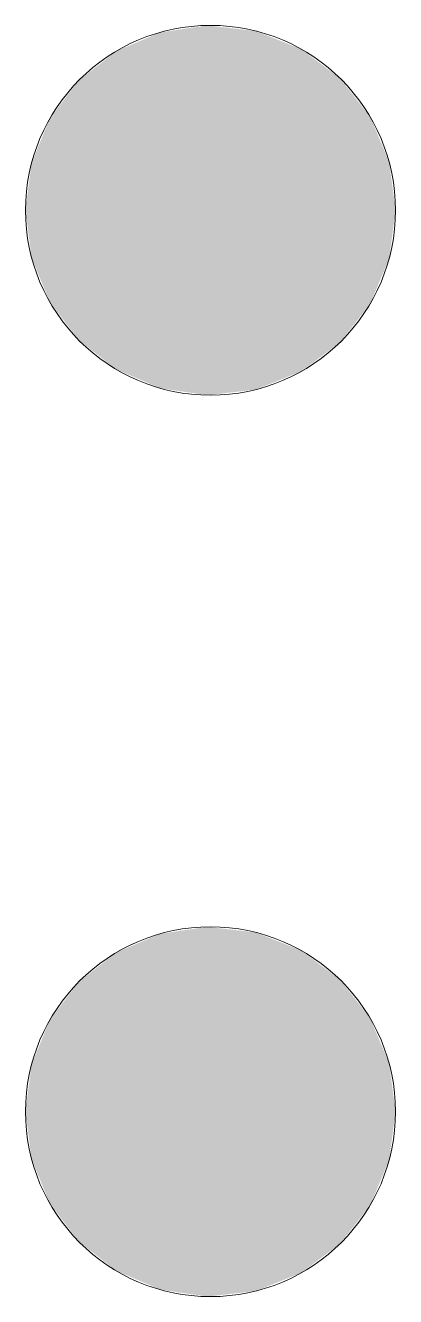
# Model space of a CAD drawing. Extents: x -1067 to 23308, y -6822 to 57810.
# Drawn here: x 15922.3 to 16012.3, y 27020 to 27329.4 of the extents above; entities that cross this region are included whole.
import ezdxf

# ---------------------------------------------------------------- set-up
doc = ezdxf.new("R2010")
doc.units = 0
doc.layers.get('0').update_dxf_attribs({"lineweight": 13})
doc.layers.add('EL01_WAN_Fangleitungen bestehend Kün', color=1, linetype='Continuous', lineweight=13, true_color=0xff0000)

# ---------------------------------------------------------------- blocks, each defined once
blk = doc.blocks.new('Anschlusspunkt-A0UJ2DPWXE', base_point=(15922.27, 27239.43))
at = {"linetype": 'ByBlock', "lineweight": -2, "ltscale": 0.13}
blk.add_hatch(color=0, dxfattribs=at).paths.add_polyline_path([(15966.52, 27329.43), (15978.31, 27328.06), (15989.34, 27323.65), (15998.82, 27316.51), (16006.12, 27307.15), (16010.7, 27296.2), (16012.27, 27284.43), (16010.7, 27272.66), (16006.12, 27261.71), (15998.82, 27252.34), (15989.34, 27245.21), (15978.31, 27240.8), (15966.52, 27239.43), (15955.02, 27241.12), (15944.34, 27245.71), (15935.19, 27252.87), (15928.17, 27262.14), (15923.77, 27272.9), (15922.27, 27284.43), (15923.77, 27295.96), (15928.17, 27306.72), (15935.19, 27315.99), (15944.34, 27323.15), (15955.02, 27327.74)])
at = {"color": 0, "linetype": 'ByBlock', "lineweight": -2, "ltscale": 0.13}
blk.add_circle((15967.27, 27284.43), 45, dxfattribs=at)
blk = doc.blocks.new('Anschlusspunkt-A0UJ2DUWXE', base_point=(15922.27, 27020.02))
at = {"linetype": 'ByBlock', "lineweight": -2, "ltscale": 0.13}
blk.add_hatch(color=0, dxfattribs=at).paths.add_polyline_path([(15966.52, 27110.02), (15978.31, 27108.65), (15989.34, 27104.24), (15998.82, 27097.11), (16006.12, 27087.74), (16010.7, 27076.79), (16012.27, 27065.02), (16010.7, 27053.25), (16006.12, 27042.31), (15998.82, 27032.94), (15989.34, 27025.8), (15978.31, 27021.39), (15966.52, 27020.02), (15955.02, 27021.72), (15944.34, 27026.3), (15935.19, 27033.47), (15928.17, 27042.74), (15923.77, 27053.5), (15922.27, 27065.02), (15923.77, 27076.55), (15928.17, 27087.31), (15935.19, 27096.58), (15944.34, 27103.75), (15955.02, 27108.33)])
at = {"color": 0, "linetype": 'ByBlock', "lineweight": -2, "ltscale": 0.13}
blk.add_circle((15967.27, 27065.02), 45, dxfattribs=at)

msp = doc.modelspace()

# ---------------------------------------------------------------- block references
at = {"layer": 'EL01_WAN_Fangleitungen bestehend Kün', "ltscale": 0.13}
for name, p in [('Anschlusspunkt-A0UJ2DPWXE', (15922.27, 27239.43)), ('Anschlusspunkt-A0UJ2DUWXE', (15922.27, 27020.02))]:
    msp.add_blockref(name, p, dxfattribs=at)

doc.saveas('drawing.dxf')
